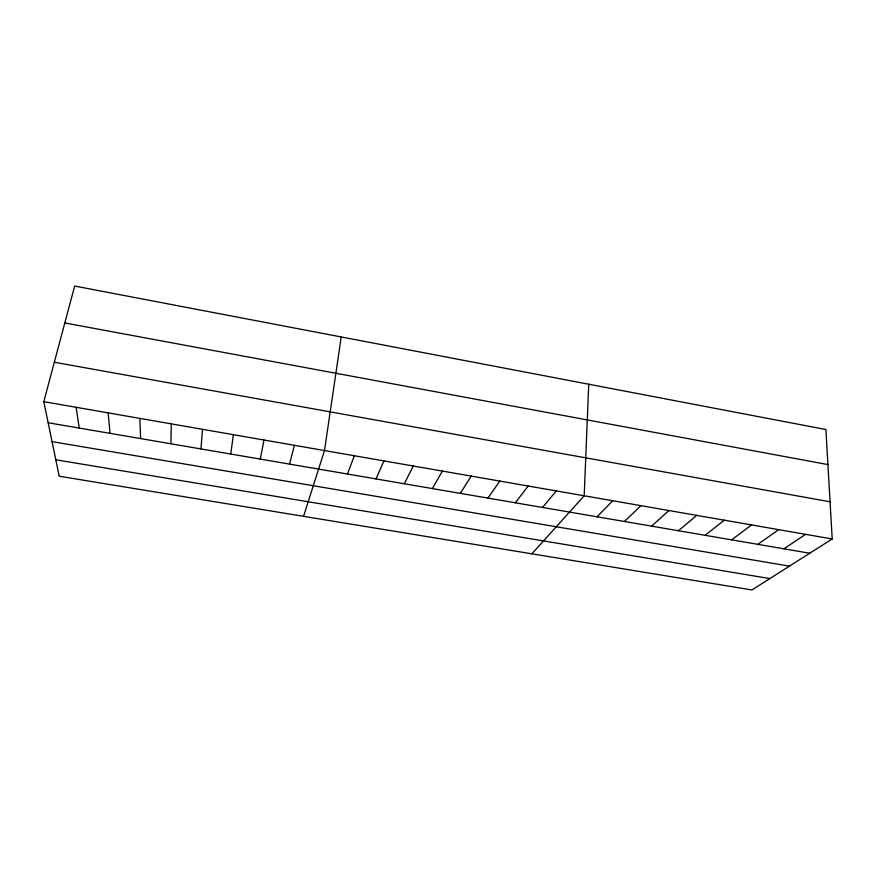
<?xml version="1.0" encoding="UTF-8"?>
<svg xmlns="http://www.w3.org/2000/svg" width="876" height="876" viewBox="0 0 876 876"><rect width="100%" height="100%" fill="white"/><g stroke="black" fill="none" stroke-linecap="round" stroke-linejoin="round"><path stroke-width="1.31" d="M170.908 443.771L171.313 423.875M588.738 384.235L584.204 495.783L531.874 553.818M200.954 448.917L202.487 429.306M230.738 454.031L233.399 434.682M341.235 336.964L324.503 450.549L303.556 516.325M260.271 459.09L264.026 440.026M289.562 464.105L294.402 445.315M43.8 401.668L74.668 286.047L825.893 429.525L832.2 538.97L751.958 589.953L59.207 476.215L43.8 401.668L832.2 538.97M347.411 474.015L354.353 455.75M375.979 478.909L383.951 460.907M404.307 483.771L413.286 466.01M432.405 488.578L442.38 471.08M460.272 493.352L471.222 476.106M487.921 498.094L499.824 481.088M515.34 502.791L528.184 486.027M542.529 507.456L556.315 490.921M597.082 516.796L612.696 500.743M624.435 521.483L640.958 505.671M651.558 526.137L668.968 510.544M678.451 530.736L696.748 515.384M705.136 535.313L724.288 520.18M731.613 539.846L751.608 524.932M757.86 544.346L778.698 529.651M783.91 548.814L805.559 534.338M55.812 459.769L769.851 578.576M52.056 441.635L789.462 566.126M48.158 422.747L809.752 553.238M54.323 362.237L830.054 501.784M64.813 322.948L827.908 464.587M76.102 407.296L79.245 428.068M108.12 412.87L110.058 433.346M139.853 418.399L140.62 438.58"/></g></svg>
